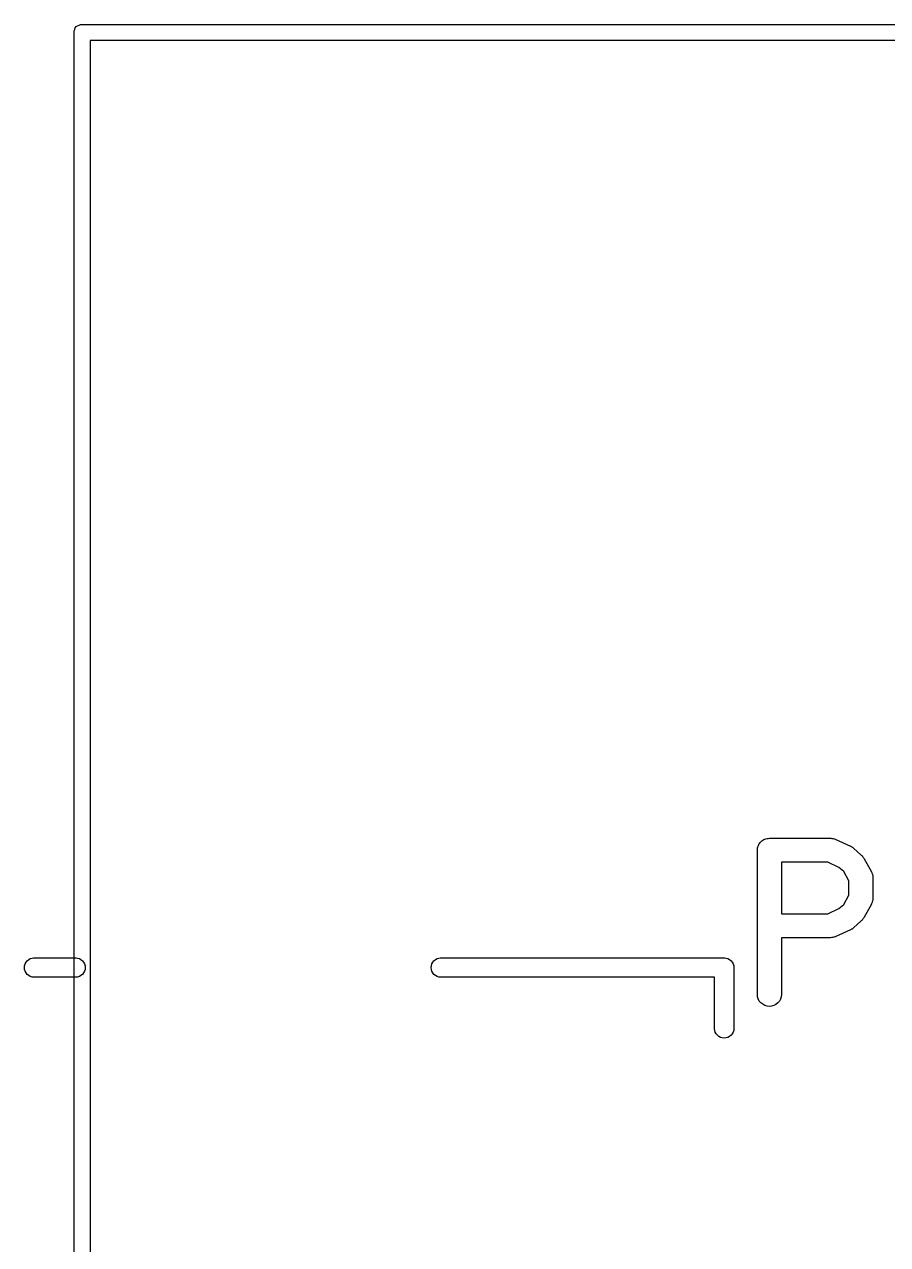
# Model space of a CAD drawing. Extents: x 195.1 to 235.6, y -143.1 to -103.
# Drawn here: x 195.14 to 200.53, y -110.57 to -102.95 of the extents above; entities that cross this region are included whole.
import ezdxf

# ---------------------------------------------------------------- set-up
doc = ezdxf.new("R2010")
doc.units = 0
doc.layers.add('BLACK', color=7, linetype='CONTINUOUS')

msp = doc.modelspace()

# ---------------------------------------------------------------- linework, layer by layer
at = {"layer": 'BLACK', "linetype": 'CONTINUOUS'}
for p, q in [((195.45, -103), (195.451, -102.99)), ((195.45, -103.002), (195.45, -103)), ((195.45, -142.998), (195.45, -103.002)), ((195.451, -102.99), (195.454, -102.981)), ((195.454, -102.981), (195.458, -102.972)), ((195.458, -102.972), (195.464, -102.964)), ((195.464, -102.964), (195.472, -102.958)), ((195.472, -102.958), (195.481, -102.954)), ((195.481, -102.954), (195.49, -102.951)), ((195.49, -102.951), (195.498, -102.95)), ((195.498, -102.95), (195.5, -102.95)), ((195.5, -102.95), (195.502, -102.95)), ((195.502, -102.95), (235.498, -102.95)), ((195.55, -103.05), (195.55, -142.95)), ((235.45, -103.05), (195.55, -103.05)), ((199.745, -108.049), (199.75, -108.045)), ((199.75, -108.045), (199.751, -108.044)), ((199.75, -108.045), (199.75, -108.045)), ((199.751, -108.044), (199.757, -108.041)), ((199.757, -108.041), (199.763, -108.038)), ((199.763, -108.038), (199.763, -108.038)), ((199.763, -108.038), (199.764, -108.038)), ((199.764, -108.038), (199.77, -108.036)), ((199.77, -108.036), (199.777, -108.034)), ((199.777, -108.034), (199.778, -108.033)), ((199.777, -108.034), (199.777, -108.034)), ((199.778, -108.033), (199.785, -108.033)), ((199.785, -108.033), (199.792, -108.032)), ((199.792, -108.032), (200.173, -108.032)), ((200.173, -108.032), (200.174, -108.032)), ((200.174, -108.032), (200.174, -108.032)), ((200.174, -108.032), (200.175, -108.032)), ((200.175, -108.032), (200.182, -108.033)), ((200.182, -108.033), (200.188, -108.034)), ((200.188, -108.034), (200.189, -108.034)), ((200.189, -108.034), (200.19, -108.034)), ((200.19, -108.034), (200.196, -108.036)), ((200.196, -108.036), (200.202, -108.038)), ((200.202, -108.038), (200.203, -108.039)), ((200.203, -108.039), (200.203, -108.039)), ((200.203, -108.039), (200.299, -108.082)), ((199.717, -108.099), (199.718, -108.092)), ((199.717, -108.106), (199.717, -108.099)), ((199.717, -108.107), (199.717, -108.106)), ((199.717, -109.007), (199.717, -108.107)), ((199.717, -108.107), (199.717, -108.107)), ((199.717, -108.107), (199.717, -108.107)), ((199.717, -108.107), (199.717, -108.107)), ((199.718, -108.092), (199.72, -108.085)), ((199.718, -108.092), (199.718, -108.092)), ((199.718, -108.092), (199.718, -108.092)), ((199.72, -108.085), (199.723, -108.078)), ((199.723, -108.078), (199.726, -108.071)), ((199.723, -108.078), (199.723, -108.078)), ((199.723, -108.078), (199.723, -108.078)), ((199.726, -108.071), (199.729, -108.065)), ((199.729, -108.065), (199.73, -108.065)), ((199.73, -108.065), (199.734, -108.059)), ((199.73, -108.065), (199.73, -108.065)), ((199.734, -108.059), (199.739, -108.054)), ((199.739, -108.054), (199.745, -108.049)), ((199.739, -108.054), (199.739, -108.054)), ((199.739, -108.054), (199.739, -108.054)), ((200.299, -108.082), (200.3, -108.082)), ((200.3, -108.082), (200.303, -108.084)), ((200.303, -108.084), (200.306, -108.086)), ((200.306, -108.086), (200.309, -108.088)), ((200.309, -108.088), (200.312, -108.09)), ((200.312, -108.09), (200.315, -108.092)), ((200.315, -108.092), (200.318, -108.094)), ((200.318, -108.094), (200.366, -108.137)), ((199.867, -108.182), (199.867, -108.504)), ((200.157, -108.182), (199.867, -108.182)), ((200.226, -108.214), (200.157, -108.182)), ((200.366, -108.137), (200.366, -108.138)), ((200.366, -108.138), (200.369, -108.141)), ((200.369, -108.141), (200.373, -108.144)), ((200.373, -108.144), (200.374, -108.147)), ((200.374, -108.147), (200.376, -108.149)), ((200.376, -108.149), (200.378, -108.153)), ((200.378, -108.153), (200.381, -108.156)), ((200.381, -108.156), (200.429, -108.242)), ((200.256, -108.24), (200.226, -108.214)), ((200.288, -108.298), (200.256, -108.24)), ((200.429, -108.242), (200.429, -108.243)), ((200.429, -108.243), (200.431, -108.247)), ((200.431, -108.247), (200.432, -108.25)), ((200.432, -108.25), (200.433, -108.253)), ((200.433, -108.253), (200.435, -108.257)), ((200.435, -108.257), (200.436, -108.26)), ((200.436, -108.26), (200.437, -108.264)), ((200.437, -108.264), (200.437, -108.267)), ((200.437, -108.267), (200.438, -108.271)), ((200.438, -108.271), (200.438, -108.275)), ((200.438, -108.275), (200.438, -108.279)), ((200.288, -108.388), (200.288, -108.298)), ((200.438, -108.279), (200.438, -108.407)), ((200.256, -108.445), (200.288, -108.388)), ((200.435, -108.426), (200.434, -108.43)), ((200.436, -108.423), (200.435, -108.426)), ((200.437, -108.419), (200.436, -108.423)), ((200.438, -108.416), (200.437, -108.419)), ((200.438, -108.407), (200.438, -108.408)), ((200.438, -108.408), (200.438, -108.412)), ((200.438, -108.412), (200.438, -108.416)), ((199.867, -108.504), (200.157, -108.504)), ((200.157, -108.504), (200.226, -108.472)), ((200.226, -108.472), (200.256, -108.445)), ((200.429, -108.444), (200.381, -108.529)), ((200.43, -108.44), (200.429, -108.444)), ((200.432, -108.437), (200.43, -108.44)), ((200.433, -108.433), (200.432, -108.437)), ((200.434, -108.43), (200.433, -108.433)), ((200.366, -108.549), (200.318, -108.591)), ((200.369, -108.545), (200.366, -108.549)), ((200.372, -108.542), (200.369, -108.545)), ((200.374, -108.54), (200.372, -108.542)), ((200.376, -108.538), (200.374, -108.54)), ((200.378, -108.534), (200.376, -108.538)), ((200.381, -108.53), (200.378, -108.534)), ((200.381, -108.529), (200.381, -108.53)), ((200.173, -108.654), (199.867, -108.654)), ((199.867, -108.654), (199.867, -109.007)), ((200.174, -108.654), (200.173, -108.654)), ((200.173, -108.654), (200.173, -108.654)), ((200.181, -108.653), (200.174, -108.654)), ((200.187, -108.652), (200.181, -108.653)), ((200.188, -108.652), (200.187, -108.652)), ((200.189, -108.652), (200.188, -108.652)), ((200.195, -108.65), (200.189, -108.652)), ((200.201, -108.648), (200.195, -108.65)), ((200.202, -108.648), (200.201, -108.648)), ((200.203, -108.647), (200.202, -108.647)), ((200.202, -108.647), (200.202, -108.648)), ((200.299, -108.604), (200.203, -108.647)), ((200.302, -108.602), (200.299, -108.604)), ((200.305, -108.601), (200.302, -108.602)), ((200.308, -108.599), (200.305, -108.601)), ((200.311, -108.597), (200.308, -108.599)), ((200.314, -108.594), (200.311, -108.597)), ((200.317, -108.592), (200.314, -108.594)), ((200.318, -108.591), (200.317, -108.592)), ((195.144, -108.817), (195.15, -108.807)), ((195.15, -108.807), (195.157, -108.797)), ((195.157, -108.797), (195.167, -108.79)), ((195.167, -108.79), (195.177, -108.784)), ((195.177, -108.784), (195.188, -108.781)), ((195.188, -108.781), (195.197, -108.78)), ((195.197, -108.78), (195.463, -108.78)), ((195.463, -108.78), (195.472, -108.781)), ((195.472, -108.781), (195.483, -108.784)), ((195.483, -108.784), (195.493, -108.79)), ((195.493, -108.79), (195.503, -108.797)), ((195.503, -108.797), (195.51, -108.807)), ((195.51, -108.807), (195.516, -108.817)), ((197.684, -108.817), (197.69, -108.807)), ((197.69, -108.807), (197.697, -108.797)), ((197.697, -108.797), (197.707, -108.79)), ((197.707, -108.79), (197.717, -108.784)), ((197.717, -108.784), (197.728, -108.781)), ((197.728, -108.781), (197.737, -108.78)), ((197.737, -108.78), (199.507, -108.78)), ((199.507, -108.78), (199.51, -108.78)), ((199.51, -108.78), (199.513, -108.78)), ((199.513, -108.78), (199.513, -108.78)), ((199.513, -108.78), (199.522, -108.781)), ((199.522, -108.781), (199.533, -108.784)), ((199.533, -108.784), (199.543, -108.79)), ((199.543, -108.79), (199.553, -108.797)), ((199.553, -108.797), (199.56, -108.807)), ((199.56, -108.807), (199.566, -108.817)), ((195.14, -108.84), (195.141, -108.828)), ((195.141, -108.852), (195.14, -108.84)), ((195.141, -108.828), (195.144, -108.817)), ((195.144, -108.863), (195.141, -108.852)), ((195.15, -108.873), (195.144, -108.863)), ((195.157, -108.883), (195.15, -108.873)), ((195.167, -108.89), (195.157, -108.883)), ((195.503, -108.883), (195.493, -108.89)), ((195.51, -108.873), (195.503, -108.883)), ((195.516, -108.863), (195.51, -108.873)), ((195.516, -108.817), (195.519, -108.828)), ((195.519, -108.852), (195.516, -108.863)), ((195.519, -108.828), (195.52, -108.84)), ((195.52, -108.84), (195.519, -108.852)), ((197.68, -108.84), (197.681, -108.828)), ((197.681, -108.852), (197.68, -108.84)), ((197.681, -108.828), (197.684, -108.817)), ((197.684, -108.863), (197.681, -108.852)), ((197.69, -108.873), (197.684, -108.863)), ((197.697, -108.883), (197.69, -108.873)), ((197.707, -108.89), (197.697, -108.883)), ((199.566, -108.817), (199.569, -108.828)), ((199.569, -108.828), (199.57, -108.84)), ((199.57, -108.84), (199.57, -108.843)), ((199.57, -108.843), (199.57, -109.223)), ((195.177, -108.896), (195.167, -108.89)), ((195.188, -108.899), (195.177, -108.896)), ((195.197, -108.9), (195.188, -108.899)), ((195.463, -108.9), (195.197, -108.9)), ((195.472, -108.899), (195.463, -108.9)), ((195.483, -108.896), (195.472, -108.899)), ((195.493, -108.89), (195.483, -108.896)), ((197.717, -108.896), (197.707, -108.89)), ((197.728, -108.899), (197.717, -108.896)), ((197.737, -108.9), (197.728, -108.899)), ((199.45, -108.9), (197.737, -108.9)), ((199.45, -109.223), (199.45, -108.9)), ((199.718, -109.022), (199.717, -109.007)), ((199.722, -109.036), (199.718, -109.022)), ((199.729, -109.049), (199.722, -109.036)), ((199.861, -109.037), (199.854, -109.05)), ((199.865, -109.023), (199.861, -109.037)), ((199.867, -109.008), (199.865, -109.023)), ((199.867, -109.007), (199.867, -109.008)), ((199.738, -109.06), (199.729, -109.049)), ((199.75, -109.069), (199.738, -109.06)), ((199.763, -109.076), (199.75, -109.069)), ((199.777, -109.081), (199.763, -109.076)), ((199.791, -109.082), (199.777, -109.081)), ((199.806, -109.081), (199.791, -109.082)), ((199.82, -109.077), (199.806, -109.081)), ((199.833, -109.07), (199.82, -109.077)), ((199.844, -109.061), (199.833, -109.07)), ((199.854, -109.05), (199.844, -109.061)), ((199.451, -109.232), (199.45, -109.223)), ((199.454, -109.243), (199.451, -109.232)), ((199.46, -109.253), (199.454, -109.243)), ((199.467, -109.263), (199.46, -109.253)), ((199.477, -109.27), (199.467, -109.263)), ((199.553, -109.263), (199.543, -109.27)), ((199.56, -109.253), (199.553, -109.263)), ((199.566, -109.243), (199.56, -109.253)), ((199.569, -109.232), (199.566, -109.243)), ((199.57, -109.223), (199.569, -109.232)), ((199.487, -109.276), (199.477, -109.27)), ((199.498, -109.279), (199.487, -109.276)), ((199.51, -109.28), (199.498, -109.279)), ((199.522, -109.279), (199.51, -109.28)), ((199.533, -109.276), (199.522, -109.279)), ((199.543, -109.27), (199.533, -109.276))]:
    msp.add_line(p, q, dxfattribs=at)

doc.saveas('drawing.dxf')
